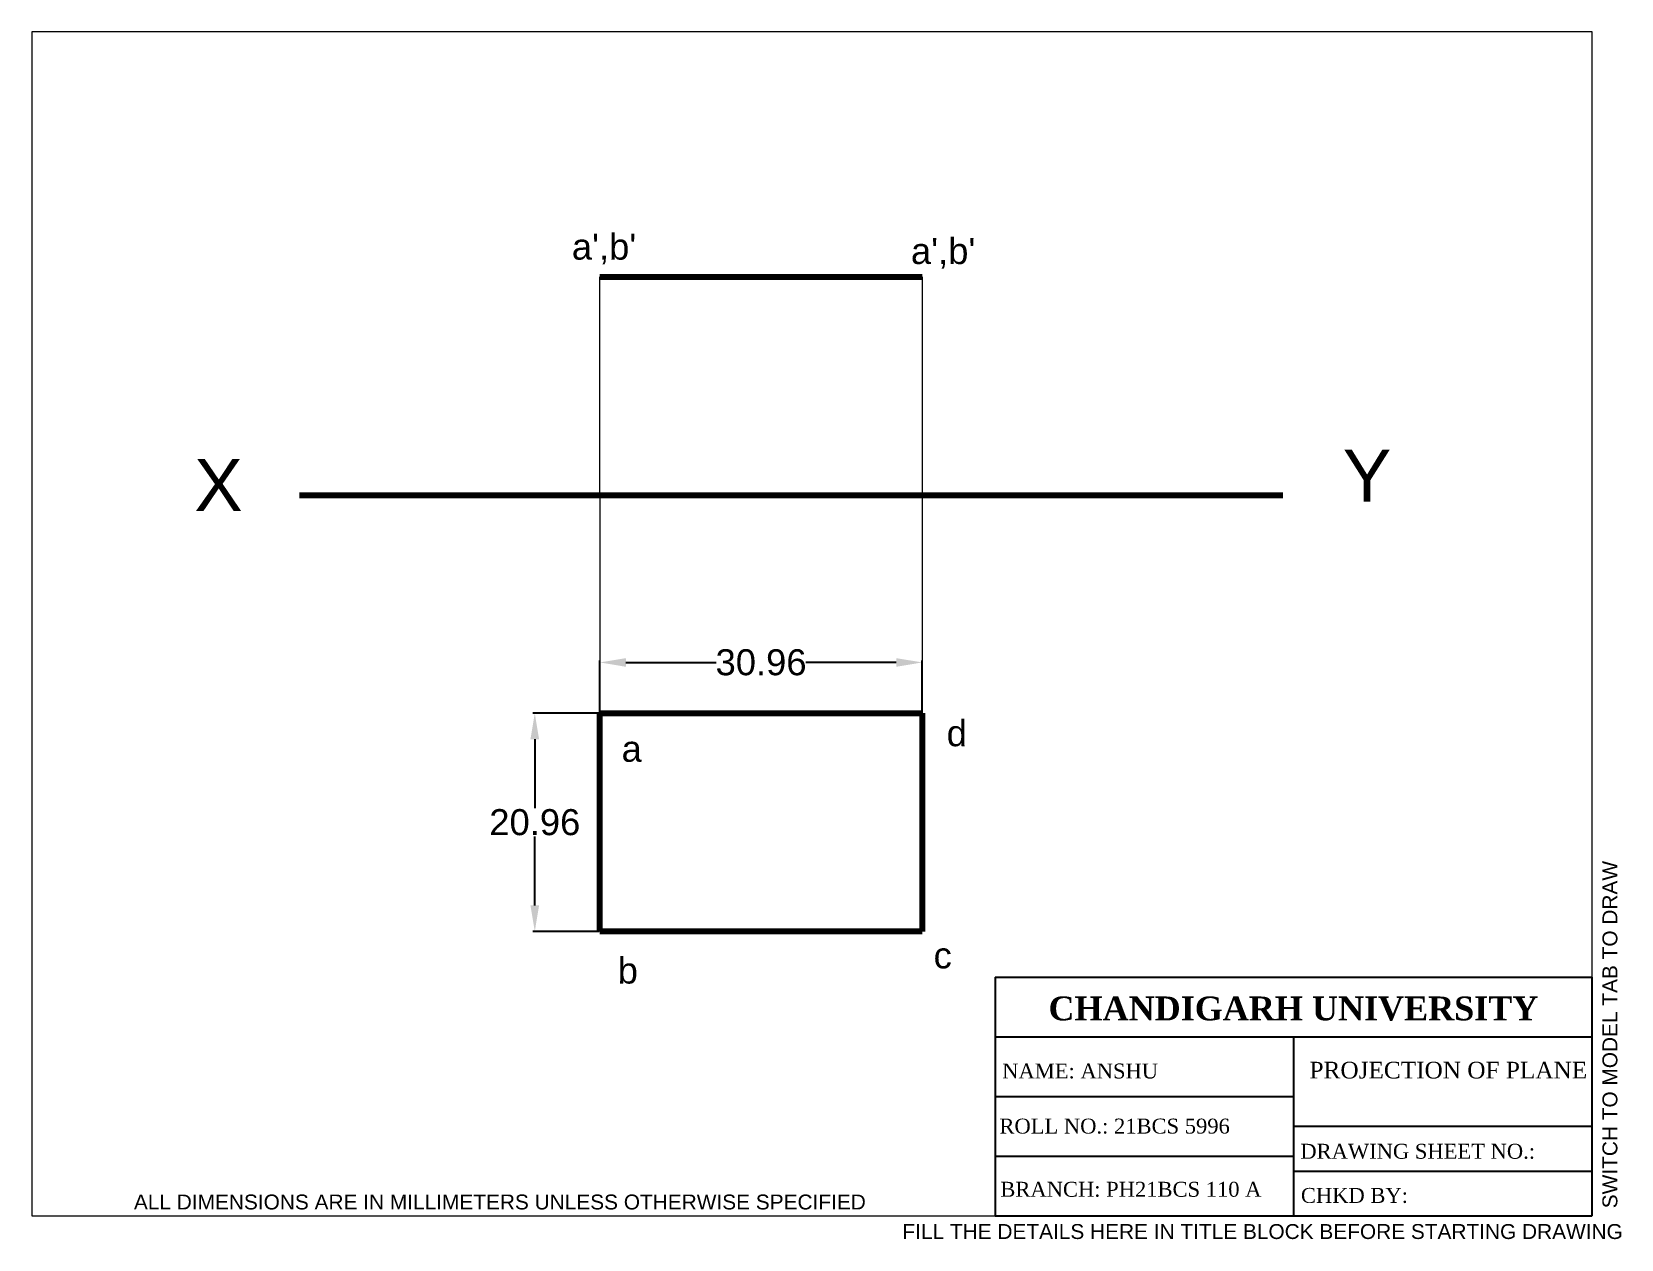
# Paper-space layout 'Layout1' of a CAD drawing. Header units: millimetres. Extents: x 0 to 266, y -4 to 198.
# The model-space entities are those that its viewports show. They can reach past a viewport. Long polylines and large blocks are cut down to what shows.
import ezdxf

# ---------------------------------------------------------------- set-up
doc = ezdxf.new("R2010")
doc.units = ezdxf.units.MM
doc.linetypes.add('ACAD_ISO08W100', pattern=[36, 24, -3, 6, -3])
doc.layers.add('Comments', color=10, linetype='Continuous', lineweight=13, plot=False)
doc.layers.add('thick continuous', color=7, linetype='Continuous', lineweight=30)
doc.styles.get("Standard").update_dxf_attribs({"font": 'Arial.ttf'})
doc.dimstyles.get("Standard").update_dxf_attribs({"dimtxt": 2.5, "dimasz": 2.5, "dimexe": 0.18, "dimexo": 0.0625, "dimgap": 0.09, "dimtad": 0, "dimtih": 1, "dimtoh": 1, "dimzin": 0, "dimdsep": 46, "dimtxsty": 'Standard', "dimcen": 0.09, "dimadec": 0, "dimazin": 0, "dimtfac": 1, "dimtofl": 0, "dimtmove": 0, "dimatfit": 3, "dimfxl": 1, "dimtolj": 1, "dimtzin": 0, "dimarcsym": 0})

# ---------------------------------------------------------------- blocks, each defined once
blk = doc.blocks.new('*D1')
at = {"layer": 'Defpoints', "color": 0, "transparency": 16777216}
for p in [(30.68, 201.54), (24.43, 180.58), (30.68, 180.58)]:
    blk.add_point(p, dxfattribs=at)
at = {"layer": 'thick continuous', "color": 0, "lineweight": -2, "transparency": 16777216}
for p, q in [((30.62, 201.54), (24.25, 201.54)), ((24.43, 199.04), (24.43, 192.42)), ((24.43, 183.08), (24.43, 189.69)), ((30.62, 180.58), (24.25, 180.58))]:
    blk.add_line(p, q, dxfattribs=at)
at = {"layer": 'thick continuous', "color": 0, "transparency": 16777216}
for points in [[(24.01, 199.04), (24.84, 199.04), (24.43, 201.54)], [(24.01, 183.08), (24.84, 183.08), (24.43, 180.58)]]:
    blk.add_solid(points, dxfattribs=at)
at = {"layer": 'thick continuous', "color": 0, "transparency": 16777216, "insert": (24.43, 191.06), "char_height": 2.5, "attachment_point": 5}
blk.add_mtext('\\A1;20.96', dxfattribs=at)
blk = doc.blocks.new('*D2')
at = {"layer": 'Defpoints', "color": 0, "transparency": 16777216}
for p in [(61.64, 206.42), (30.68, 201.54), (61.64, 201.54)]:
    blk.add_point(p, dxfattribs=at)
at = {"layer": 'thick continuous', "color": 0, "lineweight": -2, "transparency": 16777216}
for p, q in [((30.68, 201.6), (30.68, 206.6)), ((33.18, 206.42), (41.85, 206.42)), ((59.14, 206.42), (50.47, 206.42)), ((61.64, 201.6), (61.64, 206.6))]:
    blk.add_line(p, q, dxfattribs=at)
at = {"layer": 'thick continuous', "color": 0, "transparency": 16777216}
for points in [[(33.18, 206.83), (33.18, 206), (30.68, 206.42)], [(59.14, 206.83), (59.14, 206), (61.64, 206.42)]]:
    blk.add_solid(points, dxfattribs=at)
at = {"layer": 'thick continuous', "color": 0, "transparency": 16777216, "insert": (46.16, 206.42), "char_height": 2.5, "attachment_point": 5}
blk.add_mtext('\\A1;30.96', dxfattribs=at)

msp = doc.modelspace()

# ---------------------------------------------------------------- linework, layer by layer
at = {"layer": 'thick continuous', "lineweight": 5}
for p, q in [((30.679, 222.498), (30.679, 243.458)), ((61.639, 243.458), (61.639, 201.538)), ((30.679, 222.498), (30.679, 201.538))]:
    msp.add_line(p, q, dxfattribs=at)
at = {"layer": 'thick continuous', "lineweight": 80}
for p, q in [((30.679, 243.458), (61.639, 243.458)), ((1.841, 222.498), (96.273, 222.498)), ((30.679, 201.538), (61.639, 201.538)), ((30.679, 180.578), (30.679, 201.538)), ((61.639, 201.538), (61.639, 180.578)), ((61.639, 180.578), (30.679, 180.578))]:
    msp.add_line(p, q, dxfattribs=at)
at = {"layer": 'thick continuous'}
msp.add_line((30.679, 222.498), (30.679, 222.498), dxfattribs=at)

# ---------------------------------------------------------------- texts
at = {"layer": 'thick continuous', "attachment_point": 1}
for s, width, insert, char_height in [("a',b'", 2.03806, (27.987, 247.61), 2.5), ("a',b'", 2.03806, (60.554, 247.192), 2.5), ('X', 16.90999, (-8.275, 225.952), 5), ('Y', 16.90999, (102.03, 226.85), 5), ('d', 2.03806, (63.987, 200.872), 2.5), ('a', 2.03806, (32.765, 199.377), 2.5), ('c', 2.03806, (62.731, 179.53), 2.5), ('b', 2.03806, (32.394, 178.076), 2.5)]:
    msp.add_mtext_dynamic_manual_height_columns(s, width=width, gutter_width=12.5, heights=[0], dxfattribs=dict(at, insert=insert, char_height=char_height))

# ---------------------------------------------------------------- dimensions: what is measured, and where the dimension line sits
at = {"layer": 'thick continuous'}
dim = msp.add_linear_dim(base=(61.639, 206.415), p1=(30.679, 201.538), p2=(61.639, 201.538), dimstyle='Standard', dxfattribs=at)
dim.commit()
dim.dimension.update_dxf_attribs({"geometry": '*D2', "text_midpoint": (46.159, 206.415)})
dim = msp.add_linear_dim(base=(24.427, 180.578), p1=(30.679, 201.538), p2=(30.679, 180.578), angle=90, dimstyle='Standard', dxfattribs=at)
dim.commit()
dim.dimension.update_dxf_attribs({"geometry": '*D1', "text_midpoint": (24.427, 191.058)})

psp = doc.layouts.get("Layout1")

# ---------------------------------------------------------------- linework, layer by layer
for p, q in [((161.41, 40), (261.41, 40)), ((161.41, 40), (161.41, 0)), ((261.41, 40), (261.41, 0)), ((161.41, 30), (261.41, 30)), ((161.41, 30), (194.27, 30)), ((211.41, 30), (211.41, 0)), ((161.41, 20), (211.41, 20)), ((211.41, 15), (261.41, 15)), ((161.41, 10), (211.41, 10)), ((211.41, 7.5), (261.41, 7.5)), ((161.41, 0), (261.41, 0))]:
    psp.add_line(p, q)

# ---------------------------------------------------------------- texts
at = {"attachment_point": 1}
for s, width, insert, char_height in [('\\pxqc;{\\fTimes New Roman|b1|i0|c0|p18;CHANDIGARH UNIVERSITY}', 80.8177, (170.98, 36.75), 4), ('\\pxqc;{\\fTimes New Roman|b0|i0|c0|p18;PROJECTION OF PLANE}', 46.4985, (214.1, 25.81), 2.8)]:
    psp.add_mtext_dynamic_manual_height_columns(s, width=width, gutter_width=40, heights=[0], dxfattribs=dict(at, insert=insert, char_height=char_height))
at = {"linetype": 'ACAD_ISO08W100', "lineweight": 100, "char_height": 2.5, "attachment_point": 1}
for s, width, insert in [('{\\fTimes New Roman|b0|i0|c0|p18;NAME: ANSHU}', 45.3199, (162.59, 25.51)), ('{\\fTimes New Roman|b0|i0|c0|p18;ROLL NO.: 21BCS 5996}', 45.3199, (162.13, 16.28)), ('{\\fTimes New Roman|b0|i0|c0|p18;DRAWING SHEET NO.:}', 45.3199, (212.54, 12.06)), ('{\\fTimes New Roman|b0|i0|c0|p18;BRANCH: PH21BCS 110 A}', 45.3199, (162.28, 5.69)), ('{\\fTimes New Roman|b0|i0|c0|p18;CHKD BY: }', 47.9779, (212.64, 4.66))]:
    psp.add_mtext_dynamic_manual_height_columns(s, width=width, gutter_width=25, heights=[0], dxfattribs=dict(at, insert=insert))
at = {"layer": 'Comments'}
psp.add_text('SWITCH TO MODEL TAB TO DRAW', height=2.5, rotation=90, dxfattribs=at).set_placement((265.66, 1.26))
psp.add_text('FILL THE DETAILS HERE IN TITLE BLOCK BEFORE STARTING DRAWING', height=2.5, dxfattribs=at).set_placement((145.88, -3.89))
at = {"layer": 'thick continuous'}
psp.add_text('ALL DIMENSIONS ARE IN MILLIMETERS UNLESS OTHERWISE SPECIFIED', height=2.5, dxfattribs=at).set_placement((17.11, 1.06))

# ---------------------------------------------------------------- viewports
psp.add_viewport(center=(130.71, 99.21), size=(261.41, 198.4125), view_center_point=(51.044, 210.134), view_height=113.73084, dxfattribs=at)

doc.saveas('drawing.dxf')
